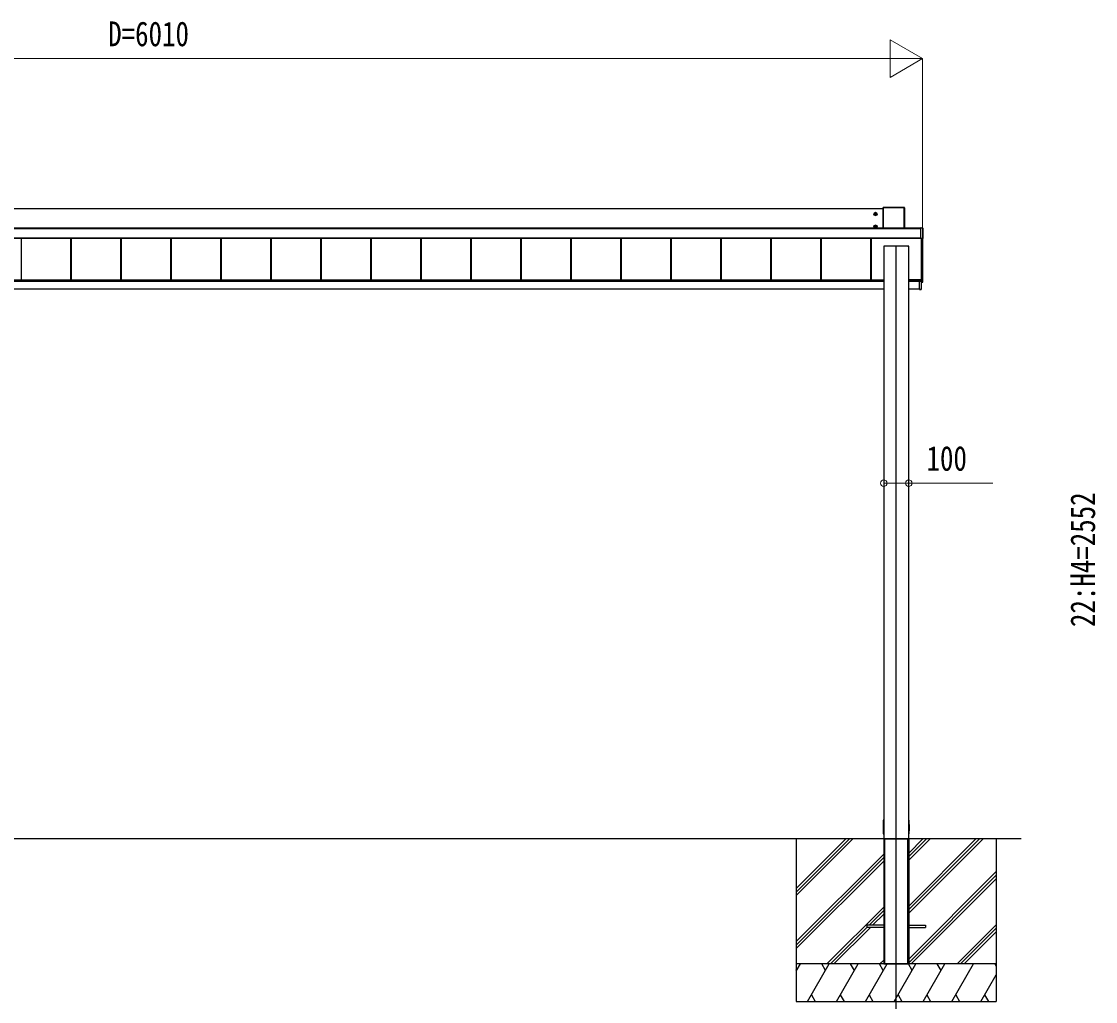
# Model space of a CAD drawing. Units: millimetres, scale not verified. Extents: x -12615 to 12615, y -8910 to 8910.
# Drawn here: x -8264 to -3968, y -5676 to -1755 of the extents above; entities that cross this region are included whole.
import ezdxf
from ezdxf.enums import TextEntityAlignment as Align

# ---------------------------------------------------------------- set-up
doc = ezdxf.new("R2010")
doc.units = ezdxf.units.MM
doc.header["$LTSCALE"] = 30
for name, color, linetype in [('0-3_YKK_11', 7, 'Continuous'), ('0-4_YKK_11E', 7, 'Continuous'), ('0-5_YKK_12', 2, 'Continuous'), ('0-6_YKK_A1', 4, 'Continuous')]:
    doc.layers.add(name, color=color, linetype=linetype)
doc.layers.add('0-7_YKK_D', color=6, linetype='Continuous', lineweight=18)
doc.styles.add('ＭＳ ゴシック', font='')
doc.styles.get('ＭＳ ゴシック').set_extended_font_data('MS Gothic')

msp = doc.modelspace()

# ---------------------------------------------------------------- linework, layer by layer
at = {"layer": '0-3_YKK_11'}
for p, q in [((-10511.94, -2503.87), (-4817.94, -2503.87)), ((-4840.69, -2525.61), (-4855.19, -2525.61)), ((-4847.94, -2518.36), (-4847.94, -2532.86)), ((-4847.18, -2523.33), (-4847.18, -2522.61)), ((-4817.94, -2582.31), (-4817.94, -2500.15)), ((-4732.44, -2499.65), (-4817.44, -2499.65)), ((-4731.94, -2500.15), (-4731.94, -2582.31)), ((-4840.69, -2575.58), (-4855.19, -2575.58)), ((-4847.94, -2568.33), (-4847.94, -2582.83)), ((-4847.18, -2573.3), (-4847.18, -2572.58)), ((-4666.44, -2582.31), (-10663.44, -2582.31)), ((-4664.64, -2581.03), (-4658.94, -2581.03)), ((-4658.44, -2581.53), (-4658.44, -2623.51)), ((-10663.44, -2622.42), (-4666.44, -2622.42)), ((-8263.44, -2788.65), (-8263.44, -2622.42)), ((-8066.44, -2788.65), (-8066.44, -2622.42)), ((-8063.84, -2788.65), (-8063.84, -2622.42)), ((-8063.44, -2788.65), (-8063.44, -2622.42)), ((-7866.44, -2788.65), (-7866.44, -2622.42)), ((-7863.84, -2788.65), (-7863.84, -2622.42)), ((-7863.44, -2788.65), (-7863.44, -2622.42)), ((-7666.44, -2788.65), (-7666.44, -2622.42)), ((-7663.84, -2788.65), (-7663.84, -2622.42)), ((-7663.44, -2788.65), (-7663.44, -2622.42)), ((-7466.44, -2788.65), (-7466.44, -2622.42)), ((-7463.84, -2788.65), (-7463.84, -2622.42)), ((-7463.44, -2788.65), (-7463.44, -2622.42)), ((-7266.44, -2788.65), (-7266.44, -2622.42)), ((-7263.84, -2788.65), (-7263.84, -2622.42)), ((-7263.44, -2788.65), (-7263.44, -2622.42)), ((-7066.44, -2788.65), (-7066.44, -2622.42)), ((-7063.84, -2788.65), (-7063.84, -2622.42)), ((-7063.44, -2788.65), (-7063.44, -2622.42)), ((-6866.44, -2788.65), (-6866.44, -2622.42)), ((-6863.84, -2788.65), (-6863.84, -2622.42)), ((-6863.44, -2788.65), (-6863.44, -2622.42)), ((-6666.44, -2788.65), (-6666.44, -2622.42)), ((-6663.84, -2788.65), (-6663.84, -2622.42)), ((-6663.44, -2788.65), (-6663.44, -2622.42)), ((-6466.44, -2788.65), (-6466.44, -2622.42)), ((-6463.84, -2788.65), (-6463.84, -2622.42)), ((-6463.44, -2788.65), (-6463.44, -2622.42)), ((-6266.44, -2788.65), (-6266.44, -2622.42)), ((-6263.84, -2788.65), (-6263.84, -2622.42)), ((-6263.44, -2788.65), (-6263.44, -2622.42)), ((-6066.44, -2788.65), (-6066.44, -2622.42)), ((-6063.84, -2788.65), (-6063.84, -2622.42)), ((-6063.44, -2788.65), (-6063.44, -2622.42)), ((-5866.44, -2788.65), (-5866.44, -2622.42)), ((-5863.84, -2788.65), (-5863.84, -2622.42)), ((-5863.44, -2788.65), (-5863.44, -2622.42)), ((-5666.44, -2788.65), (-5666.44, -2622.42)), ((-5663.84, -2788.65), (-5663.84, -2622.42)), ((-5663.44, -2788.65), (-5663.44, -2622.42)), ((-5466.44, -2788.65), (-5466.44, -2622.42)), ((-5463.84, -2788.65), (-5463.84, -2622.42)), ((-5463.44, -2788.65), (-5463.44, -2622.42)), ((-5266.44, -2788.65), (-5266.44, -2622.42)), ((-5263.84, -2788.65), (-5263.84, -2622.42)), ((-5263.44, -2788.65), (-5263.44, -2622.42)), ((-5066.44, -2788.65), (-5066.44, -2622.42)), ((-5063.84, -2788.65), (-5063.84, -2622.42)), ((-5063.44, -2788.65), (-5063.44, -2622.42)), ((-4866.44, -2788.65), (-4866.44, -2622.42)), ((-4863.84, -2788.65), (-4863.84, -2622.42)), ((-4863.44, -2788.65), (-4863.44, -2622.42)), ((-4814.94, -2654.01), (-4814.94, -2654.3)), ((-4812.74, -2654), (-4814.64, -2654)), ((-4812.44, -2654.3), (-4812.44, -2654.01)), ((-4812.44, -2654.21), (-4811.44, -2654.21)), ((-4810.94, -2654.3), (-4810.94, -2654.23)), ((-4718.94, -2654.3), (-4718.94, -2654.23)), ((-4718.44, -2654.21), (-4717.44, -2654.21)), ((-4717.44, -2654.3), (-4717.44, -2654.01)), ((-4717.14, -2654), (-4715.24, -2654)), ((-4714.94, -2654.01), (-4714.94, -2654.3)), ((-4665.24, -2623.83), (-4666.44, -2623.83)), ((-4666.44, -2623.83), (-4666.44, -2623.83)), ((-4665.24, -2623.83), (-4665.24, -2623.83)), ((-4664.64, -2624.01), (-4658.94, -2624.01)), ((-10514.94, -2788.65), (-4814.94, -2788.65)), ((-4665.94, -2790.71), (-4665.94, -2793.29)), ((-10514.94, -2793.52), (-4814.94, -2793.52)), ((-4714.94, -2793.52), (-4671.94, -2793.52)), ((-4665.94, -2793.31), (-4665.94, -2793.29)), ((-4665.75, -2793.49), (-4665.76, -2793.49)), ((-4665.74, -2793.49), (-4665.74, -2793.49)), ((-4659.41, -2798.21), (-4665.44, -2798.59)), ((-4659.41, -2797.96), (-4658.94, -2797.47)), ((-4715.24, -5025), (-4814.64, -5025)), ((-4812.44, -5525), (-4812.44, -5025)), ((-4810.94, -5525), (-4810.94, -5025)), ((-4718.94, -5525), (-4718.94, -5025)), ((-4717.44, -5525), (-4717.44, -5025))]:
    msp.add_line(p, q, dxfattribs=at)
for points in [[(-4852.94, -2522.72), (-4852.94, -2528.5), (-4847.94, -2531.38), (-4842.94, -2528.5), (-4842.94, -2522.72), (-4847.94, -2519.84)], [(-4852.94, -2572.69), (-4852.94, -2578.47), (-4847.94, -2581.35), (-4842.94, -2578.47), (-4842.94, -2572.69), (-4847.94, -2569.81)]]:
    msp.add_lwpolyline(points, close=True, dxfattribs=at)
for points in [[(-4850.22, -2524.85), (-4850.94, -2524.85), (-4850.94, -2526.37), (-4850.22, -2526.37)], [(-4847.18, -2522.61), (-4848.7, -2522.61), (-4848.7, -2523.33)], [(-4848.7, -2527.89), (-4848.7, -2528.61), (-4847.18, -2528.61), (-4847.18, -2527.89)], [(-4845.66, -2526.37), (-4844.94, -2526.37), (-4844.94, -2524.85), (-4845.66, -2524.85)], [(-4850.22, -2574.82), (-4850.94, -2574.82), (-4850.94, -2576.34), (-4850.22, -2576.34)], [(-4847.18, -2572.58), (-4848.7, -2572.58), (-4848.7, -2573.3)], [(-4845.66, -2576.34), (-4844.94, -2576.34), (-4844.94, -2574.82), (-4845.66, -2574.82)], [(-4848.7, -2577.86), (-4848.7, -2578.58), (-4847.18, -2578.58), (-4847.18, -2577.86)], [(-4666.44, -2623.83), (-4666.44, -2623.28), (-4666.44, -2622.77), (-4666.44, -2581.71), (-4666.44, -2581.23), (-4666.44, -2581.08), (-4666.44, -2581.08), (-4665.24, -2581.08)], [(-4714.94, -5525), (-4714.94, -5021), (-4714.94, -2654.3), (-4715.24, -2654.3), (-4814.64, -2654.3), (-4814.94, -2654.3), (-4814.94, -5021), (-4814.94, -5525)], [(-4659.94, -2624.01), (-4659.94, -2796.43), (-4659.94, -2797), (-4665.44, -2797.33)], [(-4664.94, -2623.84), (-4664.94, -2796.98), (-4660.44, -2796.98), (-4659.94, -2796.48)], [(-4667.94, -2788.99), (-4667.94, -2788.94), (-4667.94, -2788.65), (-4714.94, -2788.65)], [(-4666.94, -2788.26), (-4666.94, -2789), (-4671.94, -2788.99), (-4671.94, -2793.28), (-4671.94, -2793.48), (-4665.75, -2793.49), (-4665.75, -2793.79)], [(-4664.94, -2787.96), (-4665.24, -2788.26), (-4668.44, -2788.26), (-4668.44, -2788.65)], [(-4665.44, -2788.26), (-4665.44, -2790.21), (-4665.44, -2793.79), (-4665.44, -2826.88)], [(-4659.41, -2798.21), (-4658.94, -2797.71), (-4658.94, -2797.47), (-4658.94, -2755.94), (-4659.94, -2755.88)], [(-10514.94, -2825), (-10514.57, -2825), (-10514.09, -2825), (-4815.79, -2825), (-4815.31, -2825), (-4814.94, -2825)], [(-4815.81, -2825), (-4815.96, -2827.5), (-4815.44, -2827.5), (-4814.94, -2827.5)], [(-4714.94, -2825), (-4714.57, -2825), (-4714.09, -2825), (-4671.94, -2825)], [(-4714.94, -2827.5), (-4714.44, -2827.5), (-4713.92, -2827.5), (-4714.07, -2825)], [(-4671.94, -2827.26), (-4671.94, -2793.78), (-4671.94, -2793.48)], [(-4671.94, -2827.26), (-4671.94, -2827.56), (-4665.72, -2827.18), (-4665.44, -2826.88)], [(-4665.44, -2798.01), (-4665.12, -2798.31), (-4659.41, -2797.96)], [(-4814.94, -4950.5), (-4816.67, -4950.5), (-4817.17, -4950.5), (-4817.44, -4981.7), (-4817.24, -5005), (-4816.74, -5005), (-4814.94, -5005)], [(-4714.94, -5005), (-4713.14, -5005), (-4712.64, -5005), (-4712.44, -4981.7), (-4712.71, -4950.5), (-4713.21, -4950.5), (-4714.94, -4950.5)]]:
    msp.add_lwpolyline(points, dxfattribs=at)
for centre, radius in [((-4847.94, -2525.61), 6.25), ((-4847.94, -2525.61), 5), ((-4847.94, -2575.58), 6.25), ((-4847.94, -2575.58), 5)]:
    msp.add_circle(centre, radius, dxfattribs=at)
for centre, radius, start, end in [((-4847.94, -2525.61), 5.58, 153.74848, 206.25152), ((-4847.94, -2525.61), 5.58, 93.74848, 146.25152), ((-4847.94, -2525.61), 5.58, 213.74848, 266.25152), ((-4850.22, -2523.33), 1.52, 270, 0), ((-4850.22, -2527.89), 1.52, 0, 90), ((-4847.94, -2525.61), 5.58, 33.74848, 86.25152), ((-4847.94, -2525.61), 5.58, 273.74848, 326.25152), ((-4845.66, -2523.33), 1.52, 180, 270), ((-4845.66, -2527.89), 1.52, 90, 180), ((-4847.94, -2525.61), 5.58, 333.74848, 26.25152), ((-4847.94, -2575.58), 5.58, 153.74848, 206.25152), ((-4847.94, -2575.58), 5.58, 93.74848, 146.25152), ((-4850.22, -2573.3), 1.52, 270, 0), ((-4850.22, -2577.86), 1.52, 0, 90), ((-4847.94, -2575.58), 5.58, 33.74848, 86.25152), ((-4845.66, -2573.3), 1.52, 180, 270), ((-4845.66, -2577.86), 1.52, 90, 180), ((-4847.94, -2575.58), 5.58, 333.74848, 26.25152), ((-4847.94, -2575.58), 5.58, 213.74848, 266.25152), ((-4847.94, -2575.58), 5.58, 273.74848, 326.25152), ((-4664.8, -2579.67), 1.41, 271.33232, 274.49739), ((-4665.15, -2626.45), 2.62, 81.42612, 92.09097)]:
    msp.add_arc(centre, radius, start, end, dxfattribs=at)
for centre, major_axis, ratio, start_param, end_param in [((-4817.44, -2500.15), (0.382, -0.325), 0.996231, 2.2770247, 3.8440941), ((-4732.44, -2500.15), (0.382, 0.325), 0.996231, 5.5806839, 7.1477533), ((-4665.24, -2581.07), (0.6, 0), 0.026226, 4.712389, 5.6461648), ((-4664.64, -2581.33), (0, 0.3), 0.998743, 6.2831853, 6.8214342), ((-4658.94, -2581.53), (0.382, 0.325), 0.996231, 5.5806839, 7.1477533), ((-4814.64, -2654.01), (0.3, 0), 0.034921, 1.5707963, 3.1415927), ((-4812.74, -2654.01), (0.3, 0), 0.034921, 6.2831853, 7.8539816), ((-4811.44, -2654.23), (0.5, 0), 0.034921, 6.2831853, 7.8539816), ((-4718.44, -2654.23), (0.5, 0), 0.034921, 1.5707963, 3.1415927), ((-4717.14, -2654.01), (0.3, 0), 0.034921, 1.5707963, 3.1415927), ((-4715.24, -2654.01), (0.3, 0), 0.034921, 6.2831853, 7.8539816), ((-4664.64, -2623.71), (0, 0.3), 0.998743, 2.0534275, 3.1415927), ((-4658.94, -2623.51), (0.382, -0.325), 0.996231, 5.4186173, 6.9856867), ((-4665.74, -2790.71), (-0.108, 0.169), 0.994155, 5.7105836, 7.28138), ((-4665.74, -2793.29), (0.145, 0.15), 0.921201, 2.3804184, 3.9145081)]:
    msp.add_ellipse(centre, major_axis=major_axis, ratio=ratio, start_param=start_param, end_param=end_param, dxfattribs=at)
at = {"layer": '0-4_YKK_11E'}
for p, q in [((-4817.1, -2500.28), (-4817.1, -2582.31)), ((-10663.44, -2582.79), (-4666.44, -2582.79)), ((-4665.24, -2581.08), (-4666.44, -2581.08)), ((-4659.4, -2581.71), (-4666.44, -2581.71)), ((-4665.24, -2581.08), (-4665.24, -2581.08)), ((-4664.69, -2581.07), (-4664.64, -2581.07)), ((-4664.64, -2581.07), (-4664.64, -2581.03)), ((-10663.44, -2621.76), (-4666.44, -2621.76)), ((-10663.44, -2622.28), (-4666.44, -2622.28)), ((-4666.44, -2622.42), (-10663.44, -2622.42)), ((-4814.64, -2654), (-4814.64, -2654.3)), ((-4812.74, -2654.3), (-4812.74, -2654)), ((-4811.44, -2654.21), (-4811.44, -2654.3)), ((-4718.44, -2654.3), (-4718.44, -2654.21)), ((-4717.14, -2654.3), (-4717.14, -2654)), ((-4715.24, -2654), (-4715.24, -2654.3)), ((-4666.44, -2623.83), (-4665.24, -2623.83)), ((-10514.94, -2790.65), (-4814.94, -2790.65)), ((-4714.94, -2790.65), (-4671.94, -2790.65)), ((-4814.94, -2827.18), (-4815.44, -2827.18)), ((-4714.44, -2827.18), (-4714.57, -2825)), ((-4671.94, -2793.28), (-4666.22, -2793.29)), ((-4665.74, -2793.79), (-4671.94, -2793.78)), ((-4665.44, -2798.59), (-4659.41, -2798.21)), ((-4659.41, -2797.96), (-4659.41, -2798.21))]:
    msp.add_line(p, q, dxfattribs=at)
for points in [[(-4817.94, -2500.15), (-4817.6, -2500.29), (-4817.6, -2582.31)], [(-4732.78, -2582.31), (-4732.78, -2500.28), (-4817.1, -2500.28), (-4817.1, -2499.79), (-4817.6, -2500.29)], [(-4817.44, -2499.65), (-4817.1, -2499.79), (-4732.78, -2499.79), (-4732.44, -2499.65)], [(-4732.78, -2500.28), (-4732.78, -2499.79), (-4732.28, -2500.29)], [(-4732.28, -2582.31), (-4732.28, -2500.29), (-4731.94, -2500.15)], [(-4658.94, -2581.03), (-4659.4, -2581.23), (-4659.4, -2581.71), (-4659.4, -2622.77), (-4666.44, -2622.77)], [(-4666.44, -2581.23), (-4659.4, -2581.23), (-4658.9, -2581.73)], [(-4658.44, -2623.51), (-4658.9, -2622.79), (-4658.9, -2581.73), (-4658.44, -2581.53)], [(-4658.94, -2624.01), (-4659.4, -2623.28), (-4666.44, -2623.28)], [(-4664.78, -2623.86), (-4664.64, -2623.89), (-4664.64, -2624.01)], [(-4659.4, -2622.77), (-4659.4, -2623.28), (-4658.9, -2622.79)], [(-4665.94, -2793.29), (-4666.22, -2793.29), (-4666.22, -2790.71), (-4665.94, -2790.71)], [(-4665.74, -2793.49), (-4665.74, -2790.21), (-4665.72, -2790.21), (-4665.72, -2788.26)], [(-4815.44, -2827.5), (-4815.44, -2827.18), (-4815.31, -2825)], [(-4714.94, -2827.18), (-4714.44, -2827.18), (-4714.44, -2827.5)], [(-4665.44, -2826.88), (-4665.72, -2826.88), (-4671.94, -2827.26)], [(-4665.75, -2793.79), (-4665.72, -2793.79), (-4665.72, -2826.88)], [(-4665.44, -2798.06), (-4665.12, -2798.36), (-4665.12, -2798.31)], [(-4659.41, -2798.21), (-4659.41, -2798.21), (-4658.94, -2797.71)]]:
    msp.add_lwpolyline(points, dxfattribs=at)
for centre, radius, start, end in [((-4817.22, -2504.39), 4.12, 88.40447, 95.35624), ((-4732.66, -2504.39), 4.12, 84.64376, 91.59553), ((-4659.29, -2585.83), 4.12, 84.64376, 91.59553), ((-4659.29, -2626.89), 4.12, 84.64376, 91.59553), ((-4667.07, -2790.28), 1.35, 350.09675, 2.91202), ((-4666.15, -2795.28), 1.98, 83.79926, 91.95127), ((-4666.99, -2793.72), 1.25, 356.45735, 10.27369), ((-4666.95, -2793.67), 1.21, 354.17006, 8.37745), ((-4666.94, -2793.72), 1.22, 356.27163, 10.47203), ((-4666.95, -2827.03), 1.24, 353.06854, 6.93146)]:
    msp.add_arc(centre, radius, start, end, dxfattribs=at)
for centre, major_axis, ratio, start_param, end_param in [((-4665.24, -2581.07), (0.6, 0), 0.026226, 5.6461648, 6.2831853), ((-4665.24, -2623.89), (0.6, 0), 0.096025, 6.2831853, 7.8539816), ((-4665.72, -2790.71), (-0.301, 0.4), 0.997782, 5.6362522, 7.2070486), ((-4815.44, -2827.2), (0.5, -0.018), 0.036539, 1.5736281, 3.1406975), ((-4714.44, -2827.2), (0.5, 0.018), 0.036539, 0.0008951, 1.5679645), ((-4666.24, -2793.29), (-0.001, 0.2), 0.09157, 4.6769241, 4.7117655), ((-4665.74, -2793.29), (0.482, 0.007), 0.414889, 3.1353871, 4.6694768), ((-4665.72, -2793.29), (-0.301, 0.4), 0.997782, 2.4579529, 2.4946596), ((-4665.72, -2798.39), (0.6, 0.037), 0.034769, 5.198958, 6.2810574)]:
    msp.add_ellipse(centre, major_axis=major_axis, ratio=ratio, start_param=start_param, end_param=end_param, dxfattribs=at)
at = {"layer": '0-5_YKK_12'}
msp.add_line((-4764.94, -5775), (-4764.94, -2651.8), dxfattribs=at)
at = {"layer": '0-6_YKK_A1'}
for p, q in [((-4264.94, -5025), (-10514.94, -5025)), ((-5164.94, -5025), (-5164.94, -5675)), ((-5164.94, -5251.63), (-4938.31, -5025)), ((-5164.94, -5223.35), (-4966.59, -5025)), ((-5164.94, -5237.49), (-4952.51, -5025.06)), ((-4814.94, -5025), (-4814.94, -5525)), ((-4814.64, -5025), (-4715.24, -5025)), ((-4714.94, -5025), (-4714.94, -5525)), ((-4714.94, -5110), (-4629.94, -5025)), ((-4714.94, -5095.86), (-4644.08, -5025)), ((-4714.94, -5081.71), (-4658.23, -5025)), ((-4714.94, -5322.13), (-4417.85, -5025.04)), ((-4714.94, -5307.99), (-4431.99, -5025.04)), ((-4714.94, -5293.85), (-4446.13, -5025.04)), ((-4364.94, -5025), (-4364.94, -5675)), ((-5164.94, -5435.48), (-4814.94, -5085.48)), ((-5164.94, -5449.62), (-4814.94, -5099.62)), ((-5164.94, -5463.76), (-4814.94, -5113.76)), ((-4714.94, -5505.98), (-4364.94, -5155.98)), ((-4714.94, -5520.12), (-4364.94, -5170.12)), ((-4705.68, -5525), (-4364.94, -5184.26)), ((-5042.33, -5525), (-4814.94, -5297.61)), ((-4873.69, -5370.5), (-4814.94, -5311.75)), ((-4859.55, -5370.5), (-4814.94, -5325.9)), ((-4521.83, -5525), (-4364.94, -5368.11)), ((-5028.19, -5525), (-4882.44, -5379.25)), ((-5014.05, -5525), (-4868.55, -5379.5)), ((-4882.44, -5370.5), (-4882.44, -5379.5)), ((-4814.94, -5370.5), (-4882.44, -5370.5)), ((-4814.94, -5379.5), (-4882.44, -5379.5)), ((-4714.94, -5370.5), (-4647.44, -5370.5)), ((-4714.94, -5379.5), (-4647.44, -5379.5)), ((-4647.44, -5370.5), (-4647.44, -5379.5)), ((-4507.69, -5525), (-4364.94, -5382.25)), ((-4493.55, -5525), (-4364.94, -5396.39)), ((-4364.94, -5525), (-5164.94, -5525)), ((-5164.94, -5553.94), (-5148.23, -5525)), ((-5119.36, -5675), (-5032.76, -5525)), ((-5047.76, -5550.98), (-5062.76, -5525)), ((-5003.89, -5675), (-4917.29, -5525)), ((-4932.29, -5550.98), (-4947.29, -5525)), ((-4888.42, -5675), (-4801.82, -5525)), ((-4816.82, -5550.98), (-4831.82, -5525)), ((-4830.2, -5525), (-4814.94, -5509.74)), ((-4814.94, -5525), (-4714.94, -5525)), ((-4772.95, -5675), (-4686.35, -5525)), ((-4701.35, -5550.98), (-4716.35, -5525)), ((-4657.48, -5675), (-4570.88, -5525)), ((-4585.88, -5550.98), (-4600.88, -5525)), ((-4542.01, -5675), (-4455.41, -5525)), ((-4364.94, -5533.66), (-4369.94, -5525)), ((-5163.23, -5550.98), (-5164.94, -5548.02)), ((-4426.54, -5675), (-4364.94, -5568.3)), ((-5104.37, -5649.02), (-5089.37, -5675)), ((-4988.9, -5649.02), (-4973.9, -5675)), ((-4873.43, -5649.02), (-4858.43, -5675)), ((-4757.95, -5649.02), (-4742.95, -5675)), ((-4642.49, -5649.02), (-4627.49, -5675)), ((-4527.01, -5649.02), (-4512.02, -5675)), ((-4411.54, -5649.02), (-4396.55, -5675)), ((-5164.94, -5675), (-4364.94, -5675))]:
    msp.add_line(p, q, dxfattribs=at)
at = {"layer": '0-7_YKK_D'}
for p, q in [((-4659.94, -1903.87), (-4789.84, -1828.87)), ((-4789.84, -1828.87), (-4789.84, -1978.87)), ((-10519.94, -1903.87), (-4809.94, -1903.87)), ((-4659.94, -1903.87), (-4919.75, -1903.87)), ((-4659.94, -1903.87), (-4789.84, -1978.87)), ((-4659.94, -2623.01), (-4659.94, -1902.87)), ((-4814.94, -3599.47), (-4814.94, -3602.99))]:
    msp.add_line(p, q, dxfattribs=at)
msp.add_lwpolyline([(-4814.94, -3601.99), (-4714.94, -3601.99), (-4379.14, -3601.99)], dxfattribs=at)
for centre in [(-4814.94, -3601.99), (-4714.94, -3601.99)]:
    msp.add_circle(centre, 12.75, dxfattribs=at)

# ---------------------------------------------------------------- texts
at = {"layer": '0-7_YKK_D', "style": 'ＭＳ ゴシック', "width": 0.8}
for s, p in [('D=6010', (-7916.94, -1883.87)), ('100', (-4643.94, -3581.99))]:
    msp.add_text(s, height=98.97, dxfattribs=at).set_placement(p, align=Align.BOTTOM_LEFT)
msp.add_text('22:H4=2552', height=98.97, rotation=90, dxfattribs=at).set_placement((-3939.9, -4177.61), align=Align.BOTTOM_LEFT)

doc.saveas('drawing.dxf')
